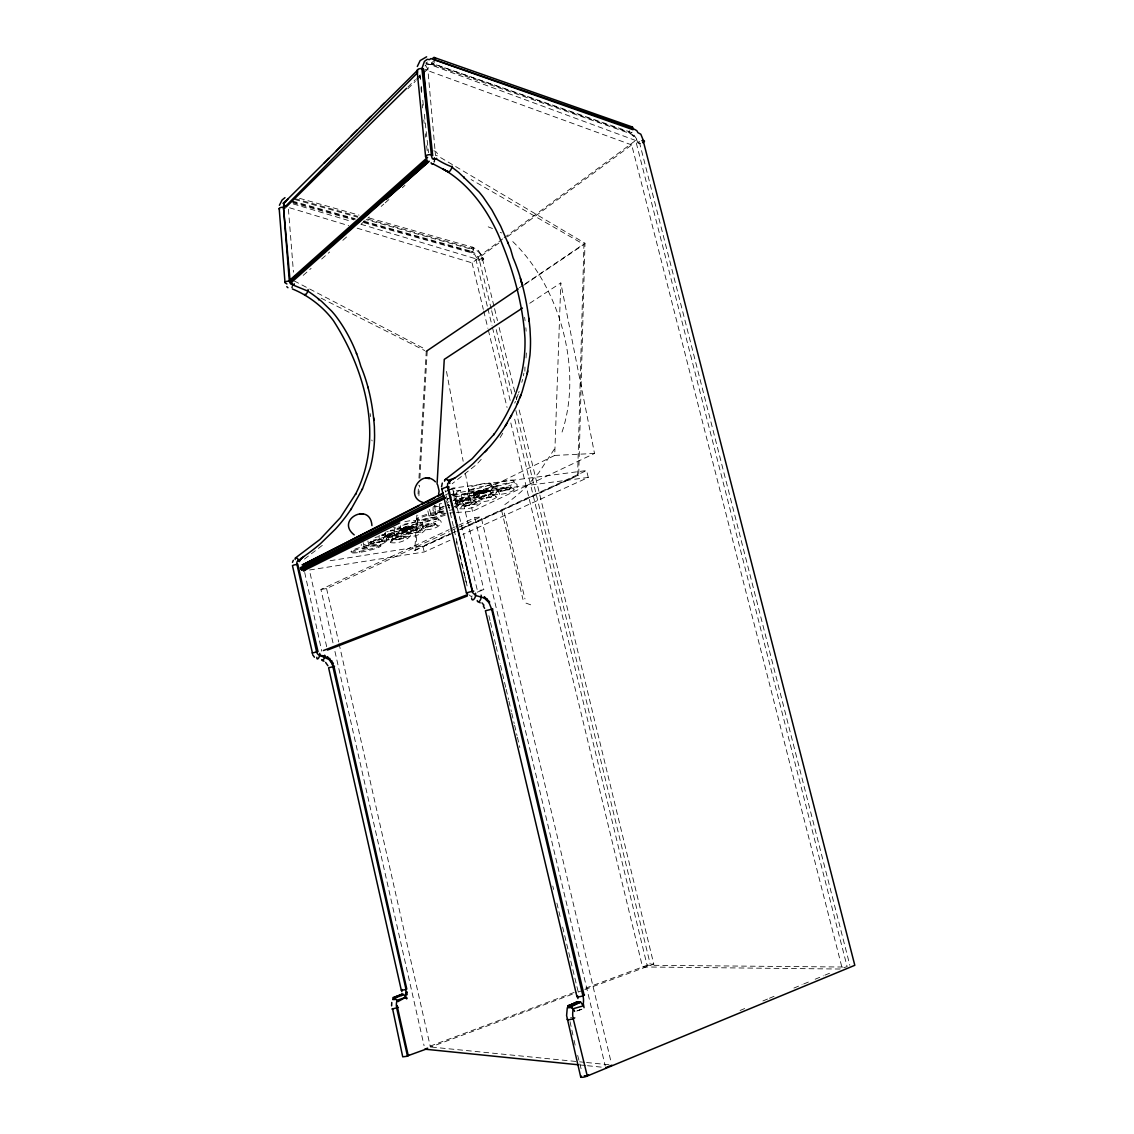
<?xml version="1.0" encoding="UTF-8"?>
<svg xmlns="http://www.w3.org/2000/svg" width="1134" height="1134" viewBox="0 0 1134 1134"><rect width="100%" height="100%" fill="white"/><g stroke="black" fill="none" stroke-linecap="round" stroke-linejoin="round"><path stroke-width="0.75" stroke-dasharray="5 3.75" d="M362.441 548.941C378.799 542.761 359.435 555.632 361.335 544.164M457.895 530.499L577.617 475.288L583.925 244.462L471.12 179.555M460.503 529.621L578.694 475.146L584.988 243.243L437.639 155.854L435.499 155.443L427.816 68.961L425.463 65.333M510.824 487.393L510.839 486.656C511.207 491.787 499.187 489.76 495.7 493.333L498.095 490.285L509.449 486.628L514.156 489.137L496.961 491.135M455.755 504.006L554.71 455.429L560.806 282.919L528.359 304.195M492.865 494.878L491.504 494.126L481.511 497.245L477.953 500.746L487.308 497.528L496.182 496.593L492.907 494.155C494.537 497.84 485.21 497.698 482.659 498.705L478.888 497.599L478.732 498.506M487.691 489.675L491.05 492.17L481.922 493.12L472.368 496.437L474.777 493.347L487.691 489.675C489.42 493.474 479.838 493.347 477.216 494.367L473.289 493.375L473.147 494.325M475.472 502.149L475.515 501.426C477.244 505.027 467.973 504.885 465.493 505.877L463.282 505.31L462.941 506.104C461.439 504.049 470.567 502.901 472.921 502.334L474.111 501.426L478.746 503.836L469.901 504.8L460.758 507.947L462.048 505.764M450.921 534.029L414.803 550.373L416.83 515.148M418.049 494.013L418.545 485.196M418.956 478.151L426.256 351.327M415.781 550.231L417.794 515.134M418.9 495.841L419.509 485.309M419.906 478.293L427.263 350.222M454.762 512.625L435.328 514.028L435.839 505.24M469.774 498.039L469.816 497.302C471.659 501.001 462.133 500.888 459.596 501.88L457.314 501.285L456.974 502.107C455.358 499.981 464.77 498.79 467.151 498.223L468.37 497.287L473.133 499.768L464.047 500.732L454.706 503.964L456.038 501.752M526.034 357.961L526.488 351.129M453.146 491.079L477.471 590.771L483.835 589.652L460.234 490.285L453.146 491.079L452.664 488.144L586.576 470.539L588.277 477.442L462.828 534.454M434.832 523.88L437.965 525.467L429.389 526.488L420.87 529.38L424.116 526.133L435.428 523.355C435.173 526.686 428.383 526.275 425.604 527.296L422.174 527.282M473.36 249.778L473.445 248.927A2.878 1.276 -75.4 0 0 472.042 247.425A2.878 1.276 -75.4 0 0 470.582 251.082L470.638 251.819A2.878 1.276 -75.4 0 0 471.971 252.584A2.878 1.276 -75.4 0 0 473.36 249.778L366.197 219.613M438.107 520.322C438.093 518.578 440.247 520.407 440.984 521.413L441.324 522.887C437.384 529.904 426.441 529.72 419.211 530.343L422.316 531.903L413.768 532.937M412.62 526.417L410.536 527.197L412.62 526.417L415.739 528.713L399.806 530.542L400.118 529.323L412.663 528.104L413.201 526.587L403.605 527.976L399.99 530.244M453.699 492.638L453.855 491.121M391.74 539.912L390.422 541.981C394.207 538.792 403.18 540.408 404.682 536.084L404.044 536.623L407.12 538.154L391.74 539.912L392.024 538.749L401.918 535.503L403.321 534.029L403.435 531.095C402.74 530.131 400.373 528.288 400.642 530.003M497.131 491.391L498.776 490.682M382.144 539.897L380.783 539.245L370.024 542.038L368.394 545.298C372.207 542.038 381.378 543.753 382.824 539.345L382.144 539.897L385.262 541.428L382.328 541.329L384.313 541.357M384.639 536.963L400.359 535.163L397.878 533.051C396.376 537.53 387.133 535.744 383.292 539.075L384.936 535.772L395.851 532.937L399.948 533.037M457.583 503.042L455.783 505.551L457.64 508.684C465.635 509.308 477.697 508.542 482.219 501.157L480.405 498.01L479.427 498.804L481.085 498.081M419.892 530.414L419.835 529.805C418.29 534.199 409.246 532.526 405.419 535.772L407.049 532.498L417.879 529.691L419.211 530.343M462.261 506.005L463.934 505.268M456.265 501.993L457.994 501.256M422.387 526.97L423.549 525.566L424.116 526.133M442.033 509.294L437.611 511.179L439.368 507.663L444.358 506.671M440.956 508.471L439.212 509.209L439.326 508.443L439.921 509.322L440.956 508.471L444.287 508.84M524.957 366.991L524.858 371.229M456.307 501.384L457.626 499.825L458.264 500.434M462.318 505.424L463.608 503.907L464.231 504.488M422.415 527.466L422.202 524.234A10.362 1.446 -13 0 0 407.432 526.204A10.362 1.446 -13 0 0 406.695 528.94A10.362 1.446 -13 0 0 422.202 524.234M473.984 493.814L474.154 492.808L487.407 491.66L487.648 490.583L474.154 492.808M479.526 498.195L480.873 496.649L481.511 497.245M408.679 533.136L406.993 533.873L416.873 532.186M497.287 490.753L498.677 489.179L499.329 489.775M392.01 540.096L393.711 539.345M406.964 529.762L398.459 532.668L399.806 530.542L410.196 529.025L409.36 528.472L408.566 529.493L407.333 529.011L406.808 529.932L412.663 528.104L412.847 527.126L400.118 529.323M384.936 537.147L386.68 536.396M417.978 524.673L416.235 527.069L417.624 529.663L419.481 530.4L418.248 531.718M371.824 542.619L370.067 543.384L380.032 541.669M523.355 375.836L523.894 373.228M381.364 541.216L382.541 539.841L382.994 540.422M396.347 534.964L397.552 533.575L398.02 534.142M403.165 537.955L404.356 536.595L404.81 537.162M411.599 528.543L411.812 527.622M433.769 525.311L435.031 523.894L435.513 524.475M468.427 499.725L469.845 498.166L470.383 498.776M474.125 503.779L475.515 502.263L476.053 502.858M472.042 595.846L471.744 596.994L469.15 594.939M486.174 492.184L486.443 491.164M491.405 496.564L492.836 495.019L493.389 495.615M509.223 489.151L510.711 487.563L511.278 488.159M427.844 510.91L429.021 516.183L436.221 514.68L434.45 505.863M433.117 507.21L433.004 510.343L434.549 511.916L437.171 512.497L446.626 511.165M379.167 535.305L379.054 538.239C385.773 542.959 394.164 537.573 401.549 536.85L402.712 535.985L404.044 536.623M562.053 432.04C583.245 368.72 559.232 284.677 510.64 239.543M518.592 393.002L519.145 391.358M483.679 492.128L482.8 493.247L473.686 494.197L483.679 492.128L484.615 492.723L473.686 494.197M385.362 535.205L385.291 532.073M456.279 500.108L456.251 496.692M372.859 541.669L375.326 540.223L376.19 540.776M387.842 535.376L390.351 533.916L391.216 534.483M394.887 538.381L397.354 536.949L398.204 537.502M409.984 532.101L412.464 530.655L413.329 531.208M425.519 525.652L428.042 524.177L428.921 524.744M442.6 507.182L443.139 506.189M506.515 487.833L506.997 486.925L508.259 487.549M459.794 499.896L462.544 498.294L463.494 498.889M465.734 503.978L468.427 502.405L469.348 503M477.57 492.284L478.123 491.263L488.201 489.916L488.527 490.809M483.041 496.706L485.763 495.119L486.713 495.714M488.584 495.331L489.066 494.438L490.313 495.048M500.902 489.222L503.666 487.62L504.63 488.215M478.123 491.263L479.398 491.745L480.362 490.653L486.245 489.647M471.205 502.617L471.687 501.724L472.921 502.334M465.394 498.506L465.89 497.599L467.151 498.223M481.213 258.864L482.432 258.722A2.821 0.836 -14 0 1 483.651 259.388A2.821 0.836 -14 0 1 481.199 260.593L479.554 260.834A2.821 0.836 -14 0 1 478.378 260.097A2.821 0.836 -14 0 1 481.213 258.864L482.035 257.39A11.184 8.59 55.7 0 0 473.445 248.927L366.282 218.72M430.693 524.376L431.161 523.525L432.337 524.092M415.087 530.84L415.554 530.003L416.717 530.57M413.201 526.587L408.793 526.771L403.109 528.926M399.933 537.133L400.401 536.311L401.549 536.85M392.988 534.1L393.47 533.264L394.646 533.816M377.934 540.408L378.416 539.571L379.592 540.124M391.627 536.325L394.15 534.879L394.972 535.432M398.544 539.288L400.997 537.87L401.819 538.409M428.992 526.686L431.53 525.24L432.366 525.779M463.225 501.242L465.975 499.669L466.896 500.264M469.037 505.254L471.73 503.723L472.623 504.29M480.887 493.729L481.468 492.723M486.231 498.081L488.952 496.508L489.86 497.103M503.964 490.682L506.728 489.094L507.649 489.69M554.342 449.135L538.636 472.991L525.694 487.337A243.385 195.984 53 0 1 502.972 505.849M385.588 536.325L385.248 533.774M387.672 537.374L386.382 538.296L386.269 541.173C392.974 544.986 406.1 542.052 410.451 535.631L410.111 534.185C409.431 533.235 407.163 531.449 407.361 533.108M502.759 433.231L499.286 438.986M402.598 531.109L401.308 532.044L401.195 534.95C407.971 538.877 421.253 535.829 425.661 529.337L425.321 527.877L422.84 526.346M415.965 523.525L415.639 520.889A10.603 1.503 -13 0 0 402.414 522.335M455.896 501.639L455.613 498.832M448.015 507.989L448.851 506.898L449.759 507.479M468.909 491.249L468.455 488.669L469.051 491.376L469.348 490.668L467.194 493.97L469.093 497.245C477.414 497.982 489.931 497.103 494.622 489.42L492.766 486.132L491.192 485.692L490.979 486.684M474.692 495.799L475.004 495.119L472.892 498.336L474.735 501.526C482.857 502.22 495.048 501.356 499.655 493.9L497.854 490.696L496.323 490.271L496.097 491.22M492.34 488.343L492.709 487.634L490.54 490.909L492.369 494.155C500.661 495.331 510.569 493.262 517.175 487.989L516.991 484.331L514.297 482.715L514 483.708M411.188 526.445L403.605 527.976M481.199 459.355L476.663 464.444L452.211 483.736M500.349 491.306L501.214 490.37L502.078 491.079M482.659 498.705L483.523 497.783L484.374 498.464M465.493 505.877L466.358 504.97L467.208 505.636M477.216 494.367L478.109 493.418L478.987 494.126M459.596 501.88L460.475 500.944L461.354 501.639M425.604 527.296L426.427 526.417L427.249 527.055M442.558 509.081L443.422 508.16M410.182 533.675L411.004 532.81L411.812 533.434M403.364 530.556L407.333 529.011M395.213 539.883L396.021 539.033L396.829 539.642M388.225 536.935L389.061 536.07L389.869 536.694M373.355 543.158L374.177 542.293L374.985 542.917M425.052 65.829L425.945 64.936M434.846 59.804L431.43 63.206L429.389 62.2M407.829 88.778L415.327 81.336M416.575 80.103L421.579 75.156M422.826 73.908L427.816 68.961M407.871 87.049L415.398 79.635M416.646 78.402L420.402 74.702M433.528 506.614L434.676 505.58M303.175 275.392L311.099 268.375M321.673 259.02L329.611 252.017M342.822 240.323L348.11 235.645M361.321 223.951L369.259 216.934M381.152 206.416L383.788 204.077M385.121 202.915L389.075 199.4M402.301 187.72L404.937 185.381M475.614 493.729L473.899 494.452L482.8 493.247M424.102 526.743L423.11 527.551L422.543 526.743M401.819 529.989L400.075 530.74L408.566 529.493M426.2 62.965L427.405 62.03M304.465 559.076L322.453 545.27M363.66 221.073L470.582 251.082L473.445 248.927M360.91 224.263L475.798 258.793L502.674 238.905M504.091 237.857L635.635 140.474L847.126 966.636L839.642 969.031L642.524 966.948L510.824 422.968M357.153 228.189L472.056 262.875L498.903 243.045M507.38 236.779L631.695 144.925L842.264 968.649M491.235 308.987L479.554 260.834L482.432 258.722L482.035 257.39M519.259 287.823L523.639 284.847M525.113 283.854L584.988 243.243M524.064 285.031L583.925 244.462M429.063 515.998L436.462 514.453M369.911 542.917L370.974 541.57L371.513 542.123M384.809 536.666L385.914 535.276L386.467 535.858M439.212 508.627L440.488 507.111L441.098 507.706M391.91 539.628L393.002 538.281L393.541 538.834M406.922 533.391L408.056 532.016L408.609 532.569M456.151 508.16L459.369 504.318L458.59 502.305L456.307 501.1M588.277 477.442L455.755 494.892L450.184 497.727M445.449 491.646L451.715 488.456M448.001 490.512L452.664 488.144A3.827 3.175 63 0 0 450.949 489.094M450.552 489.789L453.699 488.187A3.827 3.175 63 0 1 455.755 494.892M445.322 495.062L450.014 492.666M449.177 495.841L460.234 490.285M447.009 499.3L451.743 496.947M435.328 514.028L443.181 510.172M470.865 495.459L467.832 496.607M383.717 537.247L381.081 538.239M398.7 530.967L396.007 531.974M456.534 512.497L472.439 511.349L594.514 453.444L560.806 282.919M476.493 499.598L473.516 500.718M405.462 534.043L402.811 535.021M493.772 492.34L490.738 493.488M420.544 527.764L417.851 528.756M511.604 484.884L508.486 486.047M436.08 521.314L433.316 522.335M332.999 642.836L320.936 589.453L449.121 529.663M450.722 528.912L474.763 517.699L481.057 516.778L611.41 1063.479M320.936 589.453L326.564 588.532L449.206 531.577M450.793 530.84L481.057 516.778M330.122 560.706L422.869 546.134L450.155 533.533M461.382 528.345L586.576 470.539M414.803 550.373L449.914 534.185M451.516 533.448L456.307 531.236M326.663 646.678L309.369 570.019L424.229 551.989L449.971 540.294M427.079 64.638L432.309 64.61M740.063 1010.465L744.967 1008.424M762.913 1000.953L767.817 998.926M769.447 998.246L775.982 995.524M793.928 988.054L802.092 984.652M803.722 983.972L808.627 981.945M815.162 979.223L823.312 975.821M824.942 975.155L829.847 973.114M471.659 489.449L474.792 488.315M453.969 497.103L457.03 495.997M495.062 486.415L498.195 485.295M477.272 493.942L480.348 492.836M460.05 501.242L463.041 500.179M404.214 529.663L401.167 530.032M420.104 523.072L422.883 522.094M577.645 1010.734L580.792 1009.501M404.64 529.564L407.347 528.6M389.6 535.872L392.265 534.936M477.244 592.189L483.835 589.652M576.724 1011.06L581.062 1009.388M339.052 643.687L430.424 1047.107L576.596 992.661M578.241 992.052L583.188 990.195M584.832 989.571L653.794 964.113L518.791 408.41M430.126 1046.129L574.102 992.463M585.683 988.153L650.221 964.098L653.794 964.113M578.694 1010.366L581.926 1009.161M485.522 489.037L487.903 488.201M411.217 525.538L413.343 524.801M449.461 510.47L452.112 509.69M463.409 497.783L459.426 498.691M504.035 487.237L500.037 488.144M486.344 494.665L482.404 495.558M469.207 501.866L465.309 502.759M391.981 533.051L388.267 533.887M429.247 523.412L425.534 524.262M377.112 539.288L373.44 540.138M413.839 529.833L410.168 530.669M398.87 536.056L395.227 536.892M479.342 487.025L483.453 486.16M502.702 484.02L506.77 483.155M461.481 494.736L465.55 493.871M484.771 491.589L488.797 490.738M467.406 498.946L471.375 498.095M404.54 524.177L408.353 523.355M426.994 520.945L430.764 520.137M411.401 527.48L415.129 526.672M396.262 533.816L397.283 532.895L397.921 533.66M399.806 530.542L409.36 528.472M376.573 542.52L383.391 541.343M403.364 527.48L406.057 526.913M390.294 530.471L392.988 529.904M476.975 491.15L479.866 490.554M401.705 529.394L413.527 527.395M400.642 529.847L412.663 528.104M474.777 493.347L487.407 491.66M577.617 475.288L578.694 475.146M640.653 143.281L639.704 143.394A3.331 1.134 -16.7 0 1 638.073 142.615A3.331 1.134 -16.7 0 1 640.597 140.97M391.513 537.445L388.99 537.658M406.426 531.208L403.902 531.421M384.454 534.44L381.86 534.667M403.676 532.441L406.199 532.271M381.719 535.673L384.313 535.503M401.138 528.827L413.315 527.707L412.847 527.126M396.815 529.309L399.409 529.139M421.777 524.801L419.254 525.014M418.885 526.077L421.409 525.935M399.537 528.033L396.943 528.246M434.549 519.556L437.072 519.415M412.209 522.76L414.803 522.604M475.359 492.227L488.201 491.192L487.648 490.583M438.447 506.459L435.796 506.629M461.396 503.283L458.816 503.453M456.492 505.183C463.126 503.609 473.431 504.077 476.691 497.032L474.834 493.8M478.477 496.082L475.897 496.238M454.181 499.329L455.414 499.229M475.302 497.514L477.882 497.415M492.737 490.157L495.317 490.072M472.949 491.688L470.284 491.844M469.575 493.276L472.24 493.191M496.082 488.669L493.503 488.811M487.507 485.565L490.157 485.494M510.739 482.588L513.319 482.517M554.71 455.429L594.514 453.444M453.472 500.562L454.904 500.548M842.732 967.019L647.089 965.247L514.141 416.929M431.53 1047.079L577.759 1061.637M579.531 1061.821L584.818 1062.345M586.576 1062.515L609.482 1064.798M580.509 1064.996L585.768 1065.535M587.525 1065.719L603.331 1067.335M454.904 506.884L455.811 507.026L454.295 506.6M488.215 226.843L492.468 228.501M292.374 201.058L355.169 218.678M292.388 201.838L355.197 219.457M363.688 221.839L470.638 251.819M292.785 202.759L353.936 219.897M364.127 222.746L471.149 252.726L474.877 254.81L478.25 260.466M299.532 198.322L359.01 215.12M369.216 218.012L472.878 247.283L478.42 250.43L483.722 259.105M294.854 198.592L357.777 216.325M294.755 199.499L357.692 217.218M293.323 203.95L350.775 221.215M289.553 207.777L348.705 225.638M431.87 64.468L630.05 133.472L635.777 138.079L638.073 142.941M632.092 132.182A3.43 1.701 -71.2 0 1 629.327 132.536L431.43 63.206L629.214 131.686A13.055 9.115 57.7 0 1 633.126 133.897L639.704 143.394L849.848 965.275M526.006 603.132L530.669 604.805M631.695 144.925L425.42 69.755A3.728 2.707 50.8 0 0 428.213 67.912A3.728 2.707 50.8 0 0 426.228 63.858M635.635 140.474L424.669 62.597M408.793 526.771L409.984 527.338M500.292 232.328L501.582 232.952M395.582 527.92L394.263 528.869L394.15 531.832C401.067 535.872 414.69 532.782 419.169 526.105L418.815 524.617L416.277 523.043M483.75 489.959L485.026 490.583M321.149 298.171L424.697 350.534M294.145 280.906L425.689 349.414M451.885 494.707L454.89 495.374L454.011 493.956M480.362 490.653L481.326 491.263M405.646 527.438L406.525 528.005M385.858 535.886L388.324 537.417L388.664 538.877C384.313 545.411 371.016 548.275 364.241 544.476L363.901 543.002M634.019 136.023L632.29 134.521M431.359 63.135L432.805 64.411M371.782 440.02L372.165 440.913M470.681 498.407L470.468 498.152M476.337 502.504L476.138 502.263M493.701 495.26L493.531 495.005M511.618 487.79L511.462 487.521M491.476 486.103L490.738 483.793A11.482 1.772 -13.4 0 0 474.891 485.65A11.482 1.772 -13.4 0 0 473.19 489.193A11.482 1.772 -13.4 0 0 490.738 483.793L491.334 485.919L490.753 483.495M478.477 495.728A11.056 1.644 -13.3 0 1 461.637 500.874A11.056 1.644 -13.3 0 1 463.126 497.613A11.056 1.644 -13.3 0 1 478.477 495.728L479.186 497.968M472.878 491.476L473.601 493.758M437.809 517.728A10.489 1.474 -13.1 0 1 422.032 522.505A10.489 1.474 -13.1 0 1 422.968 519.67A10.489 1.474 -13.1 0 1 437.809 517.728L438.461 519.854M407.049 530.584A10.249 1.403 -12.9 0 1 391.783 535.191A10.249 1.403 -12.9 0 1 392.35 532.569A10.249 1.403 -12.9 0 1 407.049 530.584L407.659 532.668M400.302 527.423L400.926 529.55M429.545 509.336L431.402 516.112M363.078 542.506L364.794 548.799M577.674 1055.4L581.969 1072.169M482.432 258.722L494.126 306.903M494.552 308.618L497.472 320.653M499.144 327.542L515.446 394.646M515.871 396.361L516.707 399.806M491.646 310.702L494.58 322.736M496.238 329.611L512.1 394.958M515.857 410.437L650.221 964.098M475.798 258.793L487.478 306.917M487.889 308.646L492.057 325.827M492.468 327.542L510.399 401.464M472.056 262.875L483.311 309.355M483.736 311.07L487.903 328.279M488.315 330.008L507.068 407.475M446.527 500.817L448.171 507.621M456.392 541.655L457.215 545.057M459.27 553.562L464.614 575.689M465.025 577.39L467.08 585.895L445.123 490.427M513.83 480.547L514.411 482.942M504.346 513.036L524.971 598.908M501.568 510.286L522.987 599.546M495.884 488.116L496.451 490.483M552.782 886.051L553.605 889.467M556.893 903.146L560.579 918.526M562.634 927.073L578.638 993.738M474.366 496.933L474.749 498.521M468.47 488.952L469.051 491.376M474.763 517.699L605.258 1066.017M457.626 504.12L457.994 505.693M488.896 615.663L490.101 620.794M490.498 622.509L495.728 644.778M496.125 646.479L500.137 663.603M500.548 665.318L505.764 687.573M506.161 689.288L508.571 699.565M508.982 701.28L511.391 711.557M511.788 713.258L514.198 723.535M514.595 725.25L517.005 735.527M517.402 737.228L519.811 747.504M424.91 519.117L425.165 520.222M416.858 518.777L417.128 519.896M422.869 546.134L424.229 551.989M402.357 532.257L402.698 533.731M386.892 538.607L387.233 540.053M380.613 544.83A15.125 1.999 -12.8 0 1 358.287 551.521A15.125 1.999 -12.8 0 1 358.67 547.906A15.125 1.999 -12.8 0 1 380.613 544.83L380.854 545.851A15.125 1.984 -12.8 0 1 358.528 552.542A15.125 1.984 -12.8 0 1 358.911 548.941A15.125 1.984 -12.8 0 1 380.854 545.851M367.884 540.961L369.358 547.325M359.166 551.393L359.393 552.414M351.101 551.379L351.342 552.414M326.564 588.532L338.669 641.972M334.941 651.44L424.088 1045.732M570.019 1021.606L573.691 1038.546M574.059 1040.247L575.165 1045.321M304.706 572.472L321.744 651.171M446.512 371.428L463.154 461.254M465.394 473.346L472.439 511.349M387.077 535.007L387.488 537.289M402.003 528.699L402.414 531.024M417.397 522.235L417.808 524.588M457.002 500.448L457.441 502.929M474.125 493.162L474.565 495.671M491.787 485.664L492.227 488.215M524.603 317.279L525.07 320.794M370.166 413.584L370.577 416.617M629.327 132.536L629.214 131.686A3.43 1.701 -71.2 0 1 629.285 130.708M420.09 75.751L420.473 79.252M421.238 86.241L422.004 93.243M422.769 100.246L423.549 107.234M424.314 114.236L428.524 152.721M423.776 119.935L424.159 123.393M425.307 133.755L425.689 137.214M426.639 145.861L427.22 151.049M407.234 528.855L407.475 531.435M400.359 525.637L400.614 528.26M392.336 535.106L392.577 537.658M422.585 522.434L422.826 525.042M439.553 506.728L439.297 503.95A11.17 1.687 -13.2 0 0 444.131 503.071M473.785 489.123L474.04 491.986M462.218 500.803L462.459 503.553M496.89 486.132L497.146 488.967M479.285 493.573L479.526 496.366M525.85 327.754L526.133 331.185M419.991 75.652L420.275 79.054M420.969 87.545L421.522 94.349M422.372 104.555L422.642 107.957M288.433 209.209L293.451 272.174M433.712 150.85A3.728 2.792 52.3 0 1 437.639 155.854M470.582 251.082A11.142 8.59 55.7 0 1 479.554 260.834M415.639 520.875A10.603 1.503 -13 0 1 401.833 525.396M434.322 62.03A3.728 1.446 -73.6 0 1 432.082 64.581A3.728 1.446 -73.6 0 1 431.629 61.123M518.139 394.32A210.726 170.1 51.7 0 1 515.927 400.174M515.446 401.365A210.726 170.1 51.7 0 1 514.737 403.08M570.43 1017.878A3.969 0.78 -13.9 0 1 571.635 1017.595M445.265 515.077A16.287 2.325 -13.1 0 1 422.302 520.563A16.287 2.325 -13.1 0 1 421.82 517.217A16.287 2.325 -13.1 0 1 444.84 512.072M445.01 513.971A16.287 2.339 -13.1 0 1 422.046 519.457A16.287 2.339 -13.1 0 1 421.564 516.098A16.287 2.339 -13.1 0 1 444.571 510.966M522.576 379.337A149.064 119.736 54.5 0 1 521.81 382.371M453.94 498.18A11.17 1.687 -13.2 0 1 453.132 500.377M449.092 501.795A11.17 1.687 -13.2 0 1 447.491 502.249M447.094 498.988A11.17 1.687 -13.2 0 1 448.738 498.691M384.228 533.334A10.348 1.432 -12.8 0 1 375.042 537.488M452.395 495.161A11.326 1.729 -13.3 0 1 468.455 490.937A11.326 1.729 -13.3 0 1 470 493.205A11.326 1.729 -13.3 0 1 453.614 496.947M398.516 526.927A10.475 1.46 -12.9 0 1 399.083 528.373A10.475 1.46 -12.9 0 1 389.883 531.222M388.296 531.548A10.475 1.46 -12.9 0 1 386.751 531.832M393.484 527.494A10.475 1.46 -12.9 0 1 394.958 527.253M448.61 504.913L448.114 505.807L449.858 505.523L448.61 504.913M496.309 486.202A11.354 1.744 -13.5 0 0 513.787 480.844A11.354 1.744 -13.5 0 0 498.294 482.659A11.354 1.744 -13.5 0 0 496.309 486.202M478.704 493.644A11.198 1.687 -13.4 0 0 495.856 488.385A11.198 1.687 -13.4 0 0 480.433 490.242A11.198 1.687 -13.4 0 0 478.704 493.644"/><path stroke-width="1.5" d="M287.993 199.003L284.506 202.334L283.472 207.38L289.326 281.232L291.112 284.209L307.838 291.112A119.226 101.479 49.5 0 1 318.413 298.781A113.669 96.56 49.6 0 1 321.985 301.743L331.652 311.127A81.535 68.465 50 0 1 335.338 315.465C346.862 330.561 355.651 348.223 360.825 366.282C368.862 385.262 372.873 406.185 374.39 426.781L374.589 435.47A142.133 122.812 49.5 0 1 373.738 449.503L372.505 457.682A145.676 125.888 49.2 0 1 370.067 468.356L362.455 488.981L351.427 508.613A218.919 188.712 44.2 0 1 344.736 517.997L342.95 520.279A233.051 200.52 43.3 0 1 335.352 529.181L320.454 543.682A240.833 206.955 42.9 0 1 303.685 556.567L297.278 561.33A4.451 3.969 60.7 0 0 296.924 564.321L316.599 651.852A4.465 4.026 69.2 0 0 319.675 655.324L329.101 659.534L333.949 666.409L406.794 989.046L404.044 989.911L401.308 990.195L328.605 667.798L334.53 666.324M401.535 995.539L401.578 994.291L392.988 998.544M406.681 998.912L405.674 997.31L397.07 1000.301L397.963 1001.591L405.674 997.31L406 989.344L332.262 663.943L333.382 663.404L327.4 656.629L326.961 657.947L324.707 655.962L319.675 655.324A3.232 1.177 -71.8 0 1 317.889 658.783A3.232 1.177 -71.8 0 1 316.811 657.295M577.291 1003.221L577.348 1001.719L567.709 1006.482L567.95 1007.304M391.613 1005.844L391.769 1002.47M437.058 484.147L444.259 359.336L522.448 308.065M489.037 602.678L484.204 597.972L484.289 596.711L489.647 601.913L489.037 602.678L491.603 609.114L583.344 997.693A16.06 12.8 -89.7 0 1 583.287 1003.491L584.053 1007.687M467.718 592.884L466.4 592.898L441.806 488.839L446.328 487.138L448.313 486.883L472.467 592.402L475.656 595.492L484.204 597.972M577.348 1001.719L567.709 1006.482L578.652 1001.691L579.616 1002.584L580.495 1001.846L583.259 1005.886L572.798 1008.821L569.807 1005.986A3.657 1.403 42.1 0 0 567.794 1005.901M444.528 481.17A3.827 2.112 57.4 0 1 448.029 480.433L448.809 481.326L454.805 478.052A289.439 232.47 48.2 0 0 473.289 463.48L489.562 446.966A279.999 225.099 48.6 0 0 497.798 436.803L499.725 434.18A264.945 213.263 49.3 0 0 505.197 426.171L515.701 407.56L522.023 392.095L527.154 374.022L529.947 355.226A169.958 136.534 53.7 0 0 530.471 338.896L529.989 328.747C527.608 304.564 522.618 279.999 513.05 257.702L510.555 248.998L500.661 226.148L491.915 209.96L483.297 197.231A97.099 75.354 53.7 0 0 479.058 191.986L458.604 172.382A140.97 111.189 53.4 0 0 453.288 168.286L452.083 166.896A90.72 78.714 77.7 0 1 436.562 159.1L432.479 158.902L431.586 156.62L421.905 68.607L424.428 61.406L427.234 59.308L429.531 59.62L430.863 58.571L633.041 129.73L633.112 128.752L434.846 59.804M441.537 486.784L442.303 483.07M319.675 655.324L319.745 653.397M438.603 494.183L439.127 491.022L437.667 484.828M571.905 1007.488L567.269 1007.814L566.603 1015.525L580.679 1076.889M527.239 373.738L527.778 370.946M434.166 161.893L434.464 160.759M392.945 997.566L402.315 994.249L403.761 994.376L405.674 997.31M418.191 69.585L284.506 202.334L283.996 204.021A3.147 2.481 47.3 0 0 284.195 204.914M417.326 66.467L420.147 60.584L426.611 56.799M291.977 287.568L292.246 286.689M520.067 397.779L520.945 395.043M486.826 600.042L487.181 599.007M279.403 205.282L282.054 200.038L284.974 197.642M292.473 562.379L293.337 560.295M292.133 283.16L292.487 284.804M351.03 509.605L351.427 508.613M506.912 423.45L505.197 426.171M517.359 403.775L518.607 400.883M284.053 203.17L284.393 202.447M290.332 283.528L290.743 281.657L289.326 281.232A3.09 1.162 -2.8 0 0 285.612 281.756A3.09 1.162 -2.8 0 0 285.683 283.188L286.902 283.954M510.187 417.936L511.732 415.143M407.46 1056.052L396.73 1008.31L397.084 1005.56L408.268 1055.711L406.511 1056.364L402.726 1056.831L392.548 1008.594M448.809 481.326L449.418 482.347L447.717 483.438L447.406 486.968L472.566 591.211L473.785 591.112M329.101 659.534L329.81 658.415M290.786 280.424L427.064 159.837M398.417 1007.375L391.967 1009.062M487.379 449.433L485.139 451.871M292.402 288.972C307.796 295.123 323.006 306.605 333.353 320.568C365.587 370.577 384.298 438.631 355.495 494.311L355.849 493.687L340.285 517.742L319.986 539.43L295.563 557.871M301.134 558.254L299.305 561.642M435.413 481.822C421.139 467.208 403.647 496.976 423.266 502.546M449.73 481.525L451.034 480.008M359.478 536.184L360.924 535.461M324.012 163.31L328.874 158.292M285.414 206.445L417.652 72.661M336.245 150.865L342.425 144.727M351.072 136.123L357.238 129.971M365.885 121.366L370.818 116.462M630.504 127.873A3.43 1.701 -71.2 0 1 633.112 128.752A13.098 9.129 57.7 0 1 637.053 130.963L637.861 132.635L640.823 134.223L642.737 138.958L854.809 965.303L587.284 1076.024A3.983 0.936 -14 0 1 582.026 1077.314A3.983 0.936 -14 0 1 581.444 1076.138M406.624 88.282L286.137 207.012M380.698 106.624L384.469 102.925M408.268 1055.711L408.736 1054.818M427.716 161.411L291.934 281.983M303.685 556.567L299.022 560.791L298.568 559.913A3.204 1.474 57.1 0 0 296.045 557.8A3.204 1.474 57.1 0 0 295.194 559.558M330.901 661.561L331.837 660.711M406.369 992.534L407.049 991.91L406.936 994.773L406.298 994.135M290.97 279.063L427.603 157.328M429.12 161.156L385.801 199.57L428.68 161.85M433.216 163.679L432.139 164.302M291.367 280.793L427.66 161.283M297.831 560.522L298.568 559.913M401.308 990.195L402.131 989.543M445.01 479.71L472.226 458.66L494.311 433.953L493.701 434.818C513.915 406.737 526.063 372.93 524.943 338.102C522.689 302.098 512.398 267.27 498.124 234.284C486.273 208.174 468.427 183.623 443.224 169.122L448.625 172.113L433.046 163.863M361.604 489.604L362.455 488.981M312.46 653.141L292.459 565.625L294.046 564.959L297.746 564.208L318.016 651.639M426.256 351.327L518.238 288.986M466.4 592.898L472.566 591.211M284.506 202.334L286.278 201.242L285.428 200.973M576.937 996.616L485.423 610.772L492.78 608.986M305.117 570.331L303.43 570.898L399.678 522.916M443.337 492.879L302.948 564.661A3.204 2.849 61.1 0 0 302.055 564.803M419.155 505.721L302.948 564.661L303.869 564.831A3.204 2.849 61.1 0 1 304.72 565.285M422.287 504.12L434.846 497.755M437.993 496.153L441.126 494.566M300.269 567.737L444.018 495.416M301.672 570.289L445.563 497.897L300.964 569.58M584.534 994.943A3.941 0.723 -13.8 0 1 584.166 995.255L583.457 995.609A3.941 0.723 -13.8 0 1 578.255 996.871A3.941 0.723 -13.8 0 1 577.688 996.006M300.482 568.701L444.741 497.018M580.495 1001.846L570.841 1006.623L579.616 1002.584M312.091 653.071L317.421 651.71M605.669 1067.732L611.821 1065.195M578.652 1001.691L568.205 1005.603M402.315 994.249L393.895 997.608L396.305 999.437L392.676 999.536M323.388 650.547L467.633 594.599M327.428 650.094L467.364 596.002M427.646 1048.142L424.867 1049.177L578.751 1064.826M408.835 1055.4L425.959 1049.163M394.632 998.033L403.024 994.986M448.029 480.433L454.805 478.052M406.284 998.161L407.149 998.033M283.514 205.58L284.847 205.566L283.472 207.38L290.134 281.402M442.742 488.981L441.806 488.839M448.313 486.883L449.092 486.94M584.308 1075.698L587.284 1076.024L573.209 1018.672A16.046 12.687 -89.5 0 1 572.925 1010.918L572.798 1008.821L573.733 1009.6M289.539 282.196L290.843 282.437M427.461 501.582L428.567 501.866M432.706 155.613L423.478 69.089L421.905 68.607A3.6 1.843 -4.3 0 0 417.851 69.443A3.6 1.843 -4.3 0 0 417.723 71.626M434.421 57.565L632.276 126.965M432.238 155.174L431.459 154.862A3.643 1.644 -5.1 0 0 426.356 155.5A3.643 1.644 -5.1 0 0 426.994 157.782M322.552 660.442L324.012 661.264M354.205 534.865C334.884 519.712 370.336 501.285 371.924 525.581M286.789 286.675L287.937 287.724M478.931 601.644L480.164 602.863M433.741 158.732L434.606 159.625M325.628 662.454L327.939 665.771M314.43 657.21L312.587 654.644M482.007 602.891L483.949 605.187M483.339 605.953L484.601 608.363M574.3 1010.564L574.584 1011.372M520.364 278.17L522.405 285.612M356.402 353.113L356.657 353.964M318.413 298.781L318.753 299.9M507.805 242.109L508.06 243.172M434.379 157.739L434.577 158.576M431.118 162.701L431.317 163.537M492.354 609.001L584.166 995.255M463.976 176.861L464.288 178.251M367.756 386.822L367.94 387.715M577.645 996.885L577.929 998.572M475.571 593.252L475.656 595.492A3.856 1.701 -70.4 0 1 473.374 599.688A3.856 1.701 -70.4 0 1 471.645 598.072M401.649 990.265L401.861 991.655M521.413 281.898L521.569 282.99M417.099 70.563L425.59 156.52M279.191 208.557L284.988 282.366M423.478 69.089L426.668 111.486M373.667 417.865L373.851 420.402M528.926 318.328L529.11 321.361M396.461 1006.723A13.339 11.283 -83.9 0 1 397.07 1000.301M324.693 655.183A3.232 1.191 -71.8 0 1 324.707 655.962L324.579 656.884A3.232 1.191 -71.8 0 1 323.02 660.13A3.232 1.191 -71.8 0 1 321.716 659.605M308.037 289.51A3.062 0.737 -62.7 0 1 306.662 293.508A3.062 0.737 -62.7 0 1 305.06 294.145M294.131 283.713A3.119 1.021 -74 0 1 294.188 285.144M279.602 209.336A3.062 1.304 -1.7 0 1 280.878 207.479A3.062 1.304 -1.7 0 1 285.073 208.061M282.976 203.44A12.148 9.639 47.7 0 1 284.138 202.32M641.858 140.644A3.331 1.134 -16.7 0 1 644.424 140.985A3.331 1.134 -16.7 0 1 642.609 142.671M432.933 58.174A3.728 1.446 -73.6 0 1 434.591 57.763A3.728 1.446 -73.6 0 1 434.662 60.91M436.477 158.292A3.742 1.403 -71.3 0 1 436.562 159.1M452.183 166.188A3.686 1.006 -60.7 0 1 450.085 170.823A3.686 1.006 -60.7 0 1 448.171 171.347M449.418 482.347A3.827 2.112 57.4 0 1 449.829 483.424M481.085 595.137A3.841 1.715 -70.5 0 1 479.895 600.68A3.841 1.715 -70.5 0 1 477.216 600.51M574.754 1017.822A3.969 0.78 -13.9 0 1 569.665 1019.608A3.969 0.78 -13.9 0 1 567.567 1018.97M588.022 1074.734A3.983 0.936 -14 0 1 588.376 1075.245M429.488 478.491L426.171 478.137L429.488 478.491M362.908 514.028L359.875 513.674L362.908 514.028"/></g></svg>
